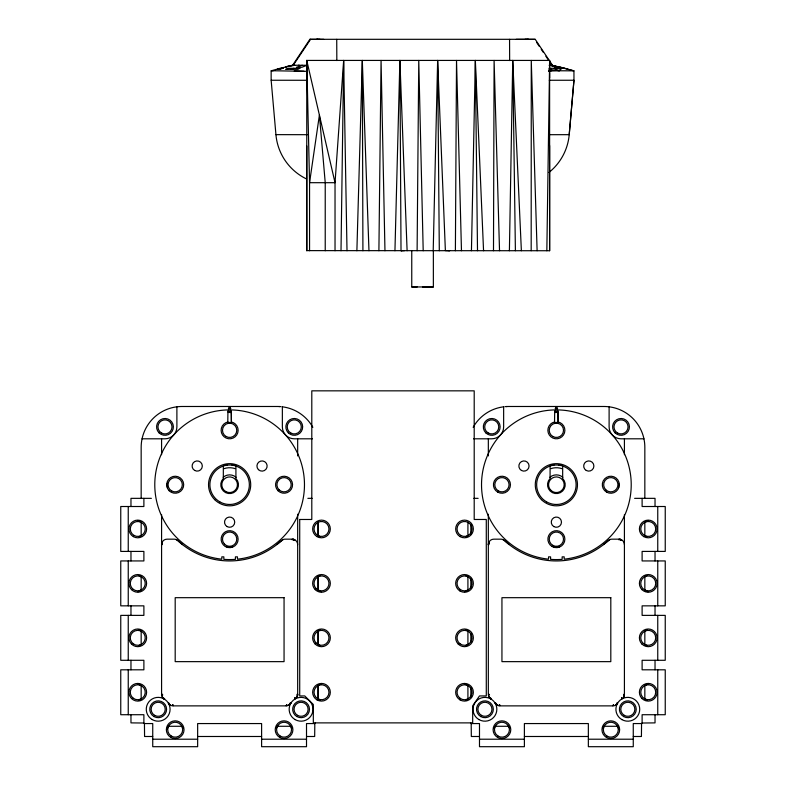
<?xml version="1.0" encoding="UTF-8"?>
<svg xmlns="http://www.w3.org/2000/svg" width="786" height="786" viewBox="0 0 786 786"><rect width="100%" height="100%" fill="white"/><g stroke="black" fill="none" stroke-linecap="round" stroke-linejoin="round"><path stroke-width="1.18" d="M152.739 736.492L144.575 736.492L144.437 723.562A10.198 10.198 0 0 1 143.887 723.022L143.887 714.72L120.759 714.72L120.759 669.81L143.887 669.81L143.887 660.289L120.759 660.289L120.759 615.379L143.887 615.379L143.887 605.849L120.759 605.849L120.759 560.939L143.887 560.939L143.887 551.418L120.759 551.418L120.759 506.508L143.887 506.508L143.887 498.344M227.94 421.964A8.508 8.508 0 0 0 222.556 435.031A8.508 8.508 0 0 0 236.694 435.031A8.508 8.508 0 0 0 231.31 421.964L231.31 409.909A74.847 74.847 0 0 1 304.408 481.661A74.847 74.847 0 0 1 237.451 559.17L237.451 556.861L235.407 556.861L235.407 559.357A74.847 74.847 0 0 1 223.843 559.357L223.843 556.861L221.799 556.861L221.799 559.17A74.847 74.847 0 0 1 154.842 481.661A74.847 74.847 0 0 1 227.94 409.909L227.773 423.399L231.477 423.399L231.31 411.952L227.94 411.952M306.501 178.943A54.431 54.431 0 0 1 275.935 134.671L271.15 80.221L271.15 70.838L281.25 67.95L294.819 65.258M306.668 250.626L549.63 250.734L549.611 60.424L306.756 60.424L306.776 250.734L306.766 145.97M306.756 71.438L306.756 60.424L335.033 182.696L335.033 250.734M309.556 250.734L309.556 182.696L306.776 60.434M325.227 250.734L325.227 182.696L319.401 115.061L309.556 182.696L335.033 182.696L343.659 60.443L347.009 250.744M417.16 286.959L411.756 286.949L411.756 250.498M411.756 286.949L433.361 286.949L433.361 250.498M531.179 250.734L531.267 60.443L537.113 250.734M554.69 421.964A8.508 8.508 0 0 0 549.306 435.031A8.508 8.508 0 0 0 563.444 435.031A8.508 8.508 0 0 0 558.06 421.964L558.06 409.909A74.847 74.847 0 0 1 631.158 481.661A74.847 74.847 0 0 1 564.201 559.17L564.201 556.861L562.157 556.861L562.157 559.357A74.847 74.847 0 0 1 550.593 559.357L550.593 556.861L548.549 556.861L548.549 559.17A74.847 74.847 0 0 1 481.592 481.661A74.847 74.847 0 0 1 554.69 409.909L554.523 423.399L558.227 423.399L558.06 411.952L554.69 411.952M549.168 65.267L551.919 65.258L573.937 70.838L573.967 80.251L569.211 134.671A54.431 54.431 0 0 1 548.972 172.439M493.49 250.744L494.099 60.443L499.523 250.744M455.389 250.744L456.519 60.443L461.47 250.744M417.111 250.744L418.761 60.443L423.202 250.744M378.901 250.744L381.063 60.443L384.963 250.744M341.006 250.734L343.659 60.443M546.84 250.734L549.63 60.434M509.397 250.744L512.747 60.443L521.373 250.734M471.443 250.744L475.343 60.443L483.557 250.744M433.204 250.744L437.645 60.443L445.387 250.744M394.945 250.744L399.887 60.443L407.109 250.744M356.883 250.744L362.307 60.443L368.968 250.744M297.668 694.352L296.951 697.044L297.481 694.716L296.941 694.352L297.668 694.352A5.443 5.443 0 0 1 294.996 699.029M161.582 544.61L162.309 541.986L161.769 543.205L162.309 542.252L161.769 543.391L162.309 542.684L161.769 543.617L162.309 543.254L161.769 543.912L162.309 544.61L161.582 544.61A5.443 5.443 0 0 1 167.025 539.167L174.109 539.167A5.443 5.443 0 0 1 177.813 540.621L182.48 544.61M488.332 544.61L489.059 541.986L488.519 543.205L489.059 542.252L488.519 543.391L489.059 542.684L488.519 543.617L489.059 543.254L488.519 543.912L489.059 544.61L488.332 544.61A5.443 5.443 0 0 1 493.775 539.167L500.859 539.167A5.443 5.443 0 0 1 504.563 540.621L509.23 544.61M166.829 729.516L168.558 726.215M276.259 728.445L277.429 726.215M494.148 728.445L495.308 726.215M603.009 728.445L604.179 726.215M164.254 699.029L164.618 698.4L164.028 698.685L162.299 697.044L164.254 699.029A5.443 5.443 0 0 1 161.582 694.352M491.004 699.029L491.368 698.4L490.493 698.518L489.717 697.428L490.042 698.253L489.344 697.202L491.004 699.029A5.443 5.443 0 0 1 488.332 694.352L488.332 514.211M563.483 68.313L549.463 65.267L563.867 67.979L551.251 65.267L552.47 65.258L535.227 39.329L534.559 39.31L309.89 39.31L292.647 65.238L285.436 66.859L293.207 65.228L299.23 65.267M293.198 65.238L292.647 65.238L293.237 65.258L310.558 39.339L323.734 39.339M290.83 703.205L288.835 705.16L290.476 703.421L290.201 702.831L290.83 703.205A5.443 5.443 0 0 1 286.143 705.877L173.107 705.877A5.443 5.443 0 0 1 168.42 703.205L169.412 703.441L168.774 703.421L170.395 705.091L168.42 703.205M617.58 703.205L615.585 705.16L617.226 703.421L616.951 702.831L617.58 703.205A5.443 5.443 0 0 1 612.893 705.877L499.857 705.877A5.443 5.443 0 0 1 495.17 703.205L496.163 703.441L495.524 703.421L497.145 705.091L495.17 703.205M315.481 722.884L315.363 723.022A10.198 10.198 0 0 1 314.813 723.562L314.675 736.492L306.511 736.492M633.261 736.492L641.425 736.492L641.563 723.562A10.198 10.198 0 0 0 642.113 723.022L655.033 722.884L655.033 714.72M276.77 544.61L283.147 539.55M603.52 544.61L609.897 539.55M548.53 71.064L559.219 70.769L561.066 69.325L554.651 67.291L559.622 67.291M139.073 536.73L141.244 535.59M137.992 591.73L141.244 590.031M139.014 645.63L141.244 644.461M318.006 576.767L320.236 575.598M139.014 700.061L141.244 698.892M465.823 536.73L467.994 535.59M318.006 631.197L320.236 630.038M464.742 591.73L467.994 590.031M318.006 685.638L321.258 683.938M644.756 522.336L648.067 520.607M465.764 645.63L467.994 644.461M644.756 576.767L646.986 575.598M465.764 700.061L467.994 698.892M644.756 631.197L646.986 630.038M644.756 685.638L648.008 683.938M227.773 423.399L231.31 422.937M554.523 423.399L558.06 422.937M291.272 69.325L293.817 68.303M302.237 65.267L296.43 67.291L301.844 67.291L306.972 65.267L298.493 65.267M278.077 69.286L281.634 68.274M271.18 70.858L273.734 70.553M227.94 422.937L231.477 423.399M554.69 422.937L558.227 423.399M271.946 70.73L306.432 71.329M505.339 406.627L507.039 406.519M548.942 69.325L559.219 70.769L573.937 70.838M294.21 71.005L303.976 71.261M317.298 39.31L316.699 39.31L320.02 39.339M527.819 39.339L528.418 39.329L525.097 39.31M535.227 39.329L516.255 39.339M401.98 250.685L401.165 250.685L404.407 250.695M448.737 250.685L449.563 250.685L446.32 250.685M561.165 68.303L549.021 68.303L551.359 69.325L550.976 71.005L548.756 70.966M306.854 80.28L271.18 80.251M549.306 80.27L573.967 80.251L569.211 134.671L549.335 134.691M307.395 134.691L275.906 134.642M422.554 286.949L433.361 286.949M228.402 408.524L230.848 408.524M555.152 408.524L557.598 408.524M142.07 438.804L164.981 438.804A11.908 11.908 0 0 0 176.889 426.896L176.889 406.804M312.455 438.804L294.269 438.804A11.908 11.908 0 0 1 282.361 426.896L282.361 406.804M473.545 438.804L491.731 438.804A11.908 11.908 0 0 0 503.639 426.896L503.639 406.804M643.931 438.804L621.019 438.804A11.908 11.908 0 0 1 609.111 426.896L609.111 406.804M151.374 498.344L130.967 498.344L130.967 506.508M307.876 498.344L312.16 498.344M473.84 498.344L478.124 498.344M634.626 498.344L655.033 498.344L655.033 506.508M144.437 723.562L152.739 723.562L152.739 746.7L197.65 746.7L197.65 723.562L261.61 723.562L261.61 746.7L306.511 746.7L306.511 723.562L314.813 723.562M470.519 722.884L470.637 723.022A10.198 10.198 0 0 0 471.187 723.562L479.489 723.562L479.489 746.7L524.39 746.7L524.39 723.562L588.35 723.562L588.35 746.7L633.261 746.7L633.261 723.562L641.563 723.562M168.528 726.284L181.861 726.284M276.682 726.284L290.967 726.284M495.268 726.284L508.611 726.284M603.432 726.284L617.717 726.284M197.65 736.492L261.61 736.492M479.489 736.492L471.325 736.492L471.187 723.562M524.39 736.492L588.35 736.492M152.739 739.213L197.65 739.213M261.61 739.213L306.511 739.213M479.489 739.213L524.39 739.213M588.35 739.213L633.261 739.213M293.247 65.258L293.905 65.267M309.89 39.31L310.558 39.339M552.47 65.258L550.554 63.244M278.961 406.519L280.661 406.627M563.837 67.95L573.181 70.691M553.865 68.303L559.219 70.769M502.853 539.55L504.563 540.621A76.213 76.213 0 0 0 608.187 540.621A5.443 5.443 0 0 1 611.891 539.167L618.975 539.167L621.598 539.903L620.38 539.353L621.333 539.903L620.193 539.353L620.901 539.903L619.967 539.353L620.331 539.903L619.682 539.353L618.975 539.903L618.975 539.167A5.443 5.443 0 0 1 624.418 544.61M176.103 539.55L177.813 540.621A76.213 76.213 0 0 0 281.437 540.621A5.443 5.443 0 0 1 285.141 539.167L292.225 539.167L294.858 539.903L293.63 539.353L294.583 539.903L293.443 539.353L294.151 539.903L293.217 539.353L293.581 539.903L292.932 539.353L292.225 539.903L292.225 539.167A5.443 5.443 0 0 1 297.668 544.61M644.756 535.59L646.927 536.73M644.756 590.031L648.008 591.73M644.756 644.461L646.986 645.63M465.764 575.598L467.994 576.767M644.756 698.892L646.986 700.061M318.006 535.59L320.177 536.73M465.764 630.038L467.994 631.197M318.006 590.031L321.258 591.73M464.742 683.938L467.994 685.638M137.933 520.607L141.244 522.336M318.006 644.461L320.236 645.63M139.014 575.598L141.244 576.767M318.006 698.892L320.236 700.061M139.014 630.038L141.244 631.197M137.992 683.938L141.244 685.638M549.63 250.734L549.62 145.97L548.972 142.394M143.887 723.022L130.967 722.884L130.967 714.72M536.553 42.297L539.225 46.286M541.22 49.282L543.224 52.269M545.887 56.258L547.881 59.255M617.442 726.215L619.172 729.516M508.571 726.215L509.741 728.445M290.692 726.215L291.852 728.445M181.821 726.215L182.991 728.445M512.747 60.443L515.4 250.734M475.343 60.443L477.505 250.744M437.645 60.443L439.305 250.744M399.887 60.443L401.017 250.744M509.554 39.339L509.652 60.561M336.732 39.339L336.83 60.561M362.307 60.443L362.916 250.744M549.611 72.666L549.62 77.971M306.756 72.666L306.766 77.971M657.754 506.508L657.754 551.418M657.754 560.939L657.754 605.849M657.754 615.379L657.754 660.289M657.754 669.81L657.754 714.72M655.033 551.418L655.033 560.939M655.033 605.849L655.033 615.379M655.033 660.289L655.033 669.81M644.834 498.344L644.834 447.313A40.823 40.823 0 0 0 604.002 406.49L508.748 406.49A40.823 40.823 0 0 0 506.38 406.559M644.834 521.816L644.834 536.111M644.834 576.256L644.834 590.541M644.834 630.686L644.834 644.972M644.834 685.117L644.834 699.412M642.113 498.344L642.113 506.508L665.241 506.508L665.241 551.418L642.113 551.418L642.113 560.939L665.241 560.939L665.241 605.849L642.113 605.849L642.113 615.379L665.241 615.379L665.241 660.289L642.113 660.289L642.113 669.81L665.241 669.81L665.241 714.72L642.113 714.72L642.113 723.022M624.418 438.804L624.418 454.701M624.418 514.614L624.418 694.352L623.701 697.044L624.231 694.716L623.691 694.352L624.418 694.352A5.443 5.443 0 0 1 621.746 699.029M562.668 466.029L562.668 478.517A8.843 8.843 0 0 1 562.619 491.004A8.843 8.843 0 0 1 550.131 491.004A8.843 8.843 0 0 1 550.082 478.517L550.082 466.029M557.058 406.49L557.058 412.611M555.692 406.49L555.692 412.611M488.332 438.804L488.332 455.919M470.853 524.39L470.853 534.195M470.853 578.3L470.853 588.105M470.853 633.437L470.853 642.015M470.853 687.347L470.853 697.153M467.916 522.297L467.916 535.63M467.916 576.728L467.916 590.06M467.916 631.168L467.916 644.5M467.916 685.598L467.916 698.931M318.153 521.943L318.153 536.642M318.153 575.853L318.153 590.551M318.153 630.991L318.153 644.471M318.153 684.901L318.153 699.609M318.084 522.297L318.084 535.63M318.084 576.728L318.084 590.06M318.084 631.168L318.084 644.5M318.084 685.598L318.084 698.931M297.668 438.804L297.668 455.919M297.668 514.211L297.668 695.669M235.918 466.029L235.918 478.517A8.843 8.843 0 0 1 235.869 491.004A8.843 8.843 0 0 1 223.381 491.004A8.843 8.843 0 0 1 223.332 478.517L223.332 466.029M230.308 406.49L230.308 412.611M228.942 406.49L228.942 412.611M161.582 438.804L161.582 454.701M161.582 514.614L161.582 695.669M141.166 498.344L141.166 447.313A40.823 40.823 0 0 1 181.998 406.49L277.252 406.49A40.823 40.823 0 0 1 279.62 406.559M141.166 522.297L141.166 535.63M141.166 576.728L141.166 590.06M141.166 631.168L141.166 644.5M141.166 685.598L141.166 698.931M130.967 551.418L130.967 560.939M130.967 605.849L130.967 615.379M130.967 660.289L130.967 669.81M128.246 506.508L128.246 551.418M128.246 560.939L128.246 605.849M128.246 615.379L128.246 660.289M128.246 669.81L128.246 714.72M281.987 406.765A40.823 40.823 0 0 1 312.848 427.319M232.528 546.928A62.261 62.261 0 0 1 226.722 546.928M167.447 487.968A62.261 62.261 0 0 1 167.379 483.341M227.881 422.504A62.261 62.261 0 0 1 230.308 422.475M224.432 465.341A20.072 20.072 0 0 1 227.527 464.772M231.723 464.772A20.072 20.072 0 0 1 234.817 465.341M224.148 468.633A17.007 17.007 0 0 1 235.102 468.633M223.165 477.279A9.864 9.864 0 0 1 236.085 477.279M473.152 427.319A40.823 40.823 0 0 1 504.013 406.765M559.278 546.928A62.261 62.261 0 0 1 553.472 546.928M555.692 422.475A62.261 62.261 0 0 1 558.119 422.504M618.621 483.341A62.261 62.261 0 0 1 618.553 487.968M551.183 465.341A20.072 20.072 0 0 1 554.277 464.772M558.473 464.772A20.072 20.072 0 0 1 561.568 465.341M550.898 468.633A17.007 17.007 0 0 1 561.852 468.633M549.915 477.279A9.864 9.864 0 0 1 562.835 477.279M299.712 519.477L299.712 695.934L304.752 695.934L313.319 704.482L313.319 722.884L472.681 722.884L472.681 705.857L479.489 695.934L486.288 695.934L486.288 519.477L474.204 519.477L474.204 390.839L311.796 390.839L311.796 519.477L299.712 519.477M294.947 698.43L294.947 697.683L294.947 698.43M621.697 698.43L621.697 697.683L621.697 698.43M286.782 704.688L286.143 705.69L286.782 704.688M613.532 704.688L612.893 705.69L613.532 704.688M299.869 68.303L297.884 69.325L285.701 69.325L288.698 68.303L299.869 68.303M283.215 68.313L277.389 69.335L283.215 68.313M284.06 597.684L175.19 597.684L175.19 661.645L284.06 661.645L284.06 597.684M610.81 597.684L501.94 597.684L501.94 661.645L610.81 661.645L610.81 597.684M162.309 694.352L161.769 694.352L162.771 694.991L162.309 694.352M489.059 694.352L488.519 694.352L489.521 694.991L489.059 694.352M499.857 705.14L499.218 704.688L499.857 705.69L499.857 705.14M173.107 705.14L172.468 704.688L173.107 705.69L173.107 705.14M497.165 705.16L496.045 704.315L497.165 705.16M170.415 705.16L169.295 704.315L170.415 705.16M489.924 698.174L489.049 697.044L489.894 698.165M152.229 719.593A11.908 11.908 0 0 0 170.09 709.277A11.908 11.908 0 0 0 152.229 698.96A11.908 11.908 0 0 0 152.229 719.593M171.25 736.05A7.487 7.487 0 0 0 182.676 729.919A7.487 7.487 0 0 0 171.653 723.091A7.487 7.487 0 0 0 171.25 736.05M170.768 737.347A8.843 8.843 0 0 0 184.032 729.693A8.843 8.843 0 0 0 170.768 722.029A8.843 8.843 0 0 0 170.768 737.347M295.114 719.593A11.908 11.908 0 0 0 312.975 709.277A11.908 11.908 0 0 0 295.114 698.96A11.908 11.908 0 0 0 295.114 719.593M317.063 536.622A8.843 8.843 0 0 0 330.326 528.958A8.843 8.843 0 0 0 317.063 521.305A8.843 8.843 0 0 0 317.063 536.622M315.225 589.647A8.843 8.843 0 0 0 330.032 585.688A8.843 8.843 0 0 0 319.195 574.851A8.843 8.843 0 0 0 315.225 589.647M315.225 644.088A8.843 8.843 0 0 0 330.032 640.118A8.843 8.843 0 0 0 319.195 629.291A8.843 8.843 0 0 0 315.225 644.088M317.063 699.923A8.843 8.843 0 0 0 330.326 692.27A8.843 8.843 0 0 0 317.063 684.606A8.843 8.843 0 0 0 317.063 699.923M279.639 737.347A8.843 8.843 0 0 0 292.903 729.693A8.843 8.843 0 0 0 279.639 722.029A8.843 8.843 0 0 0 279.639 737.347M131.517 698.518A8.843 8.843 0 0 0 146.314 694.559A8.843 8.843 0 0 0 135.477 683.722A8.843 8.843 0 0 0 131.517 698.518M131.517 644.088A8.843 8.843 0 0 0 146.314 640.118A8.843 8.843 0 0 0 135.477 629.291A8.843 8.843 0 0 0 131.517 644.088M131.517 589.647A8.843 8.843 0 0 0 146.314 585.688A8.843 8.843 0 0 0 135.477 574.851A8.843 8.843 0 0 0 131.517 589.647M133.345 536.622A8.843 8.843 0 0 0 146.609 528.958A8.843 8.843 0 0 0 133.345 521.305A8.843 8.843 0 0 0 133.345 536.622M154.655 715.378A7.045 7.045 0 0 0 165.227 709.277A7.045 7.045 0 0 0 154.655 703.175A7.045 7.045 0 0 0 154.655 715.378M153.977 716.557A8.4 8.4 0 0 0 166.583 709.277A8.4 8.4 0 0 0 153.977 701.996A8.4 8.4 0 0 0 153.977 716.557M133.266 698.253A7.487 7.487 0 0 0 145.194 693.173A7.487 7.487 0 0 0 134.828 685.382A7.487 7.487 0 0 0 133.266 698.253M133.266 643.813A7.487 7.487 0 0 0 145.194 638.733A7.487 7.487 0 0 0 134.828 630.942A7.487 7.487 0 0 0 133.266 643.813M133.266 589.382A7.487 7.487 0 0 0 145.194 584.303A7.487 7.487 0 0 0 134.828 576.511A7.487 7.487 0 0 0 133.266 589.382M134.023 535.443A7.487 7.487 0 0 0 145.253 528.958A7.487 7.487 0 0 0 134.023 522.484A7.487 7.487 0 0 0 134.023 535.443M280.317 736.168A7.487 7.487 0 0 0 291.547 729.693A7.487 7.487 0 0 0 280.317 723.208A7.487 7.487 0 0 0 280.317 736.168M316.188 588.694A7.487 7.487 0 0 0 328.715 585.334A7.487 7.487 0 0 0 319.548 576.167A7.487 7.487 0 0 0 316.188 588.694M316.188 643.125A7.487 7.487 0 0 0 328.715 639.765A7.487 7.487 0 0 0 319.548 630.598A7.487 7.487 0 0 0 316.188 643.125M317.74 698.744A7.487 7.487 0 0 0 328.97 692.27A7.487 7.487 0 0 0 317.74 685.785A7.487 7.487 0 0 0 317.74 698.744M159.047 432.84A8.4 8.4 0 0 0 173.097 429.077A8.4 8.4 0 0 0 162.81 418.781A8.4 8.4 0 0 0 159.047 432.84M161.464 432.998A7.045 7.045 0 0 0 172.026 426.896A7.045 7.045 0 0 0 161.464 420.795A7.045 7.045 0 0 0 161.464 432.998M288.324 432.84A8.4 8.4 0 0 0 302.384 429.077A8.4 8.4 0 0 0 292.087 418.781A8.4 8.4 0 0 0 288.324 432.84M290.741 432.998A7.045 7.045 0 0 0 301.313 426.896A7.045 7.045 0 0 0 290.741 420.795A7.045 7.045 0 0 0 290.741 432.998M317.74 535.443A7.487 7.487 0 0 0 328.97 528.958A7.487 7.487 0 0 0 317.74 522.484A7.487 7.487 0 0 0 317.74 535.443M296.872 716.557A8.4 8.4 0 0 0 309.478 709.277A8.4 8.4 0 0 0 296.872 701.996A8.4 8.4 0 0 0 296.872 716.557M297.55 715.378A7.045 7.045 0 0 0 308.112 709.277A7.045 7.045 0 0 0 297.55 703.175A7.045 7.045 0 0 0 297.55 715.378M224.57 544.217A7.143 7.143 0 0 0 236.527 541.014A7.143 7.143 0 0 0 227.773 532.269A7.143 7.143 0 0 0 224.57 544.217M225.376 546.535A8.508 8.508 0 0 0 238.129 539.167A8.508 8.508 0 0 0 225.376 531.808A8.508 8.508 0 0 0 225.376 546.535M278.048 490.749A8.508 8.508 0 0 0 292.274 486.937A8.508 8.508 0 0 0 281.86 476.522A8.508 8.508 0 0 0 278.048 490.749M169.177 490.749A8.508 8.508 0 0 0 183.403 486.937A8.508 8.508 0 0 0 172.989 476.522A8.508 8.508 0 0 0 169.177 490.749M258.427 469.635A5.099 5.099 0 0 0 266.965 467.346A5.099 5.099 0 0 0 260.716 461.097A5.099 5.099 0 0 0 258.427 469.635M214.706 499.65A21.094 21.094 0 0 0 249.997 490.199A21.094 21.094 0 0 0 224.167 464.359A21.094 21.094 0 0 0 214.706 499.65M227.075 526.581A5.099 5.099 0 0 0 234.729 522.159A5.099 5.099 0 0 0 227.075 517.738A5.099 5.099 0 0 0 227.075 526.581M226.054 436.485A7.143 7.143 0 0 0 236.773 430.306A7.143 7.143 0 0 0 226.054 424.116A7.143 7.143 0 0 0 226.054 436.485M194.663 470.441A5.099 5.099 0 0 0 202.316 466.019A5.099 5.099 0 0 0 194.663 461.608A5.099 5.099 0 0 0 194.663 470.441M279.01 489.786A7.143 7.143 0 0 0 290.958 486.583A7.143 7.143 0 0 0 282.213 477.829A7.143 7.143 0 0 0 279.01 489.786M171.623 490.926A7.143 7.143 0 0 0 182.332 484.736A7.143 7.143 0 0 0 171.623 478.546A7.143 7.143 0 0 0 171.623 490.926M219.756 501.822A19.729 19.729 0 0 0 249.359 484.736A19.729 19.729 0 0 0 219.756 467.65A19.729 19.729 0 0 0 219.756 501.822M225.71 491.515A7.821 7.821 0 0 0 237.451 484.736A7.821 7.821 0 0 0 225.71 477.957A7.821 7.821 0 0 0 225.71 491.515M460.095 536.622A8.843 8.843 0 0 0 473.359 528.958A8.843 8.843 0 0 0 460.095 521.305A8.843 8.843 0 0 0 460.095 536.622M460.095 699.923A8.843 8.843 0 0 0 473.359 692.27A8.843 8.843 0 0 0 460.095 684.606A8.843 8.843 0 0 0 460.095 699.923M460.095 591.062A8.843 8.843 0 0 0 473.359 583.399A8.843 8.843 0 0 0 460.095 575.735A8.843 8.843 0 0 0 460.095 591.062M458.258 644.088A8.843 8.843 0 0 0 473.064 640.118A8.843 8.843 0 0 0 462.227 629.291A8.843 8.843 0 0 0 458.258 644.088M478.979 719.593A11.908 11.908 0 0 0 496.84 709.277A11.908 11.908 0 0 0 478.979 698.96A11.908 11.908 0 0 0 478.979 719.593M498 736.05A7.487 7.487 0 0 0 509.426 729.919A7.487 7.487 0 0 0 498.403 723.091A7.487 7.487 0 0 0 498 736.05M497.518 737.347A8.843 8.843 0 0 0 510.782 729.693A8.843 8.843 0 0 0 497.518 722.029A8.843 8.843 0 0 0 497.518 737.347M621.864 719.593A11.908 11.908 0 0 0 639.725 709.277A11.908 11.908 0 0 0 621.864 698.96A11.908 11.908 0 0 0 621.864 719.593M643.813 536.622A8.843 8.843 0 0 0 657.076 528.958A8.843 8.843 0 0 0 643.813 521.305A8.843 8.843 0 0 0 643.813 536.622M641.975 589.647A8.843 8.843 0 0 0 656.782 585.688A8.843 8.843 0 0 0 645.945 574.851A8.843 8.843 0 0 0 641.975 589.647M641.975 644.088A8.843 8.843 0 0 0 656.782 640.118A8.843 8.843 0 0 0 645.945 629.291A8.843 8.843 0 0 0 641.975 644.088M641.975 698.518A8.843 8.843 0 0 0 656.782 694.559A8.843 8.843 0 0 0 645.945 683.722A8.843 8.843 0 0 0 641.975 698.518M606.389 737.347A8.843 8.843 0 0 0 619.653 729.693A8.843 8.843 0 0 0 606.389 722.029A8.843 8.843 0 0 0 606.389 737.347M481.405 715.378A7.045 7.045 0 0 0 491.967 709.277A7.045 7.045 0 0 0 481.405 703.175A7.045 7.045 0 0 0 481.405 715.378M480.727 716.557A8.4 8.4 0 0 0 493.333 709.277A8.4 8.4 0 0 0 480.727 701.996A8.4 8.4 0 0 0 480.727 716.557M460.016 698.253A7.487 7.487 0 0 0 471.944 693.173A7.487 7.487 0 0 0 461.579 685.382A7.487 7.487 0 0 0 460.016 698.253M460.016 643.813A7.487 7.487 0 0 0 471.944 638.733A7.487 7.487 0 0 0 461.579 630.942A7.487 7.487 0 0 0 460.016 643.813M460.016 589.382A7.487 7.487 0 0 0 471.944 584.303A7.487 7.487 0 0 0 461.579 576.511A7.487 7.487 0 0 0 460.016 589.382M460.773 535.443A7.487 7.487 0 0 0 472.003 528.958A7.487 7.487 0 0 0 460.773 522.484A7.487 7.487 0 0 0 460.773 535.443M607.067 736.168A7.487 7.487 0 0 0 618.297 729.693A7.487 7.487 0 0 0 607.067 723.208A7.487 7.487 0 0 0 607.067 736.168M644.491 589.883A7.487 7.487 0 0 0 655.721 583.399A7.487 7.487 0 0 0 644.491 576.914A7.487 7.487 0 0 0 644.491 589.883M644.491 644.314A7.487 7.487 0 0 0 655.721 637.829A7.487 7.487 0 0 0 644.491 631.345A7.487 7.487 0 0 0 644.491 644.314M644.491 698.744A7.487 7.487 0 0 0 655.721 692.27A7.487 7.487 0 0 0 644.491 685.785A7.487 7.487 0 0 0 644.491 698.744M644.491 535.443A7.487 7.487 0 0 0 655.721 528.958A7.487 7.487 0 0 0 644.491 522.484A7.487 7.487 0 0 0 644.491 535.443M485.787 432.84A8.4 8.4 0 0 0 499.847 429.077A8.4 8.4 0 0 0 489.56 418.781A8.4 8.4 0 0 0 485.787 432.84M488.214 432.998A7.045 7.045 0 0 0 498.776 426.896A7.045 7.045 0 0 0 488.214 420.795A7.045 7.045 0 0 0 488.214 432.998M615.074 432.84A8.4 8.4 0 0 0 629.134 429.077A8.4 8.4 0 0 0 618.837 418.781A8.4 8.4 0 0 0 615.074 432.84M617.491 432.998A7.045 7.045 0 0 0 628.053 426.896A7.045 7.045 0 0 0 617.491 420.795A7.045 7.045 0 0 0 617.491 432.998M623.622 716.557A8.4 8.4 0 0 0 636.228 709.277A8.4 8.4 0 0 0 623.622 701.996A8.4 8.4 0 0 0 623.622 716.557M624.3 715.378A7.045 7.045 0 0 0 634.862 709.277A7.045 7.045 0 0 0 624.3 703.175A7.045 7.045 0 0 0 624.3 715.378M552.804 545.356A7.143 7.143 0 0 0 563.523 539.167A7.143 7.143 0 0 0 552.804 532.987A7.143 7.143 0 0 0 552.804 545.356M552.126 546.535A8.508 8.508 0 0 0 564.879 539.167A8.508 8.508 0 0 0 552.126 531.808A8.508 8.508 0 0 0 552.126 546.535M606.556 492.105A8.508 8.508 0 0 0 619.319 484.736A8.508 8.508 0 0 0 606.556 477.367A8.508 8.508 0 0 0 606.556 492.105M497.685 492.105A8.508 8.508 0 0 0 510.448 484.736A8.508 8.508 0 0 0 497.685 477.367A8.508 8.508 0 0 0 497.685 492.105M586.228 470.441A5.099 5.099 0 0 0 593.892 466.019A5.099 5.099 0 0 0 586.228 461.608A5.099 5.099 0 0 0 586.228 470.441M541.456 499.65A21.094 21.094 0 0 0 576.747 490.199A21.094 21.094 0 0 0 550.917 464.359A21.094 21.094 0 0 0 541.456 499.65M553.825 526.581A5.099 5.099 0 0 0 561.479 522.159A5.099 5.099 0 0 0 553.825 517.738A5.099 5.099 0 0 0 553.825 526.581M552.804 436.485A7.143 7.143 0 0 0 563.523 430.306A7.143 7.143 0 0 0 552.804 424.116A7.143 7.143 0 0 0 552.804 436.485M521.413 470.441A5.099 5.099 0 0 0 529.066 466.019A5.099 5.099 0 0 0 521.413 461.608A5.099 5.099 0 0 0 521.413 470.441M605.76 489.786A7.143 7.143 0 0 0 617.708 486.583A7.143 7.143 0 0 0 608.963 477.829A7.143 7.143 0 0 0 605.76 489.786M498.363 490.926A7.143 7.143 0 0 0 509.082 484.736A7.143 7.143 0 0 0 498.363 478.546A7.143 7.143 0 0 0 498.363 490.926M546.506 501.822A19.729 19.729 0 0 0 576.109 484.736A19.729 19.729 0 0 0 546.506 467.65A19.729 19.729 0 0 0 546.506 501.822M550.839 490.268A7.821 7.821 0 0 0 563.935 486.76A7.821 7.821 0 0 0 554.346 477.181A7.821 7.821 0 0 0 550.839 490.268"/></g></svg>
